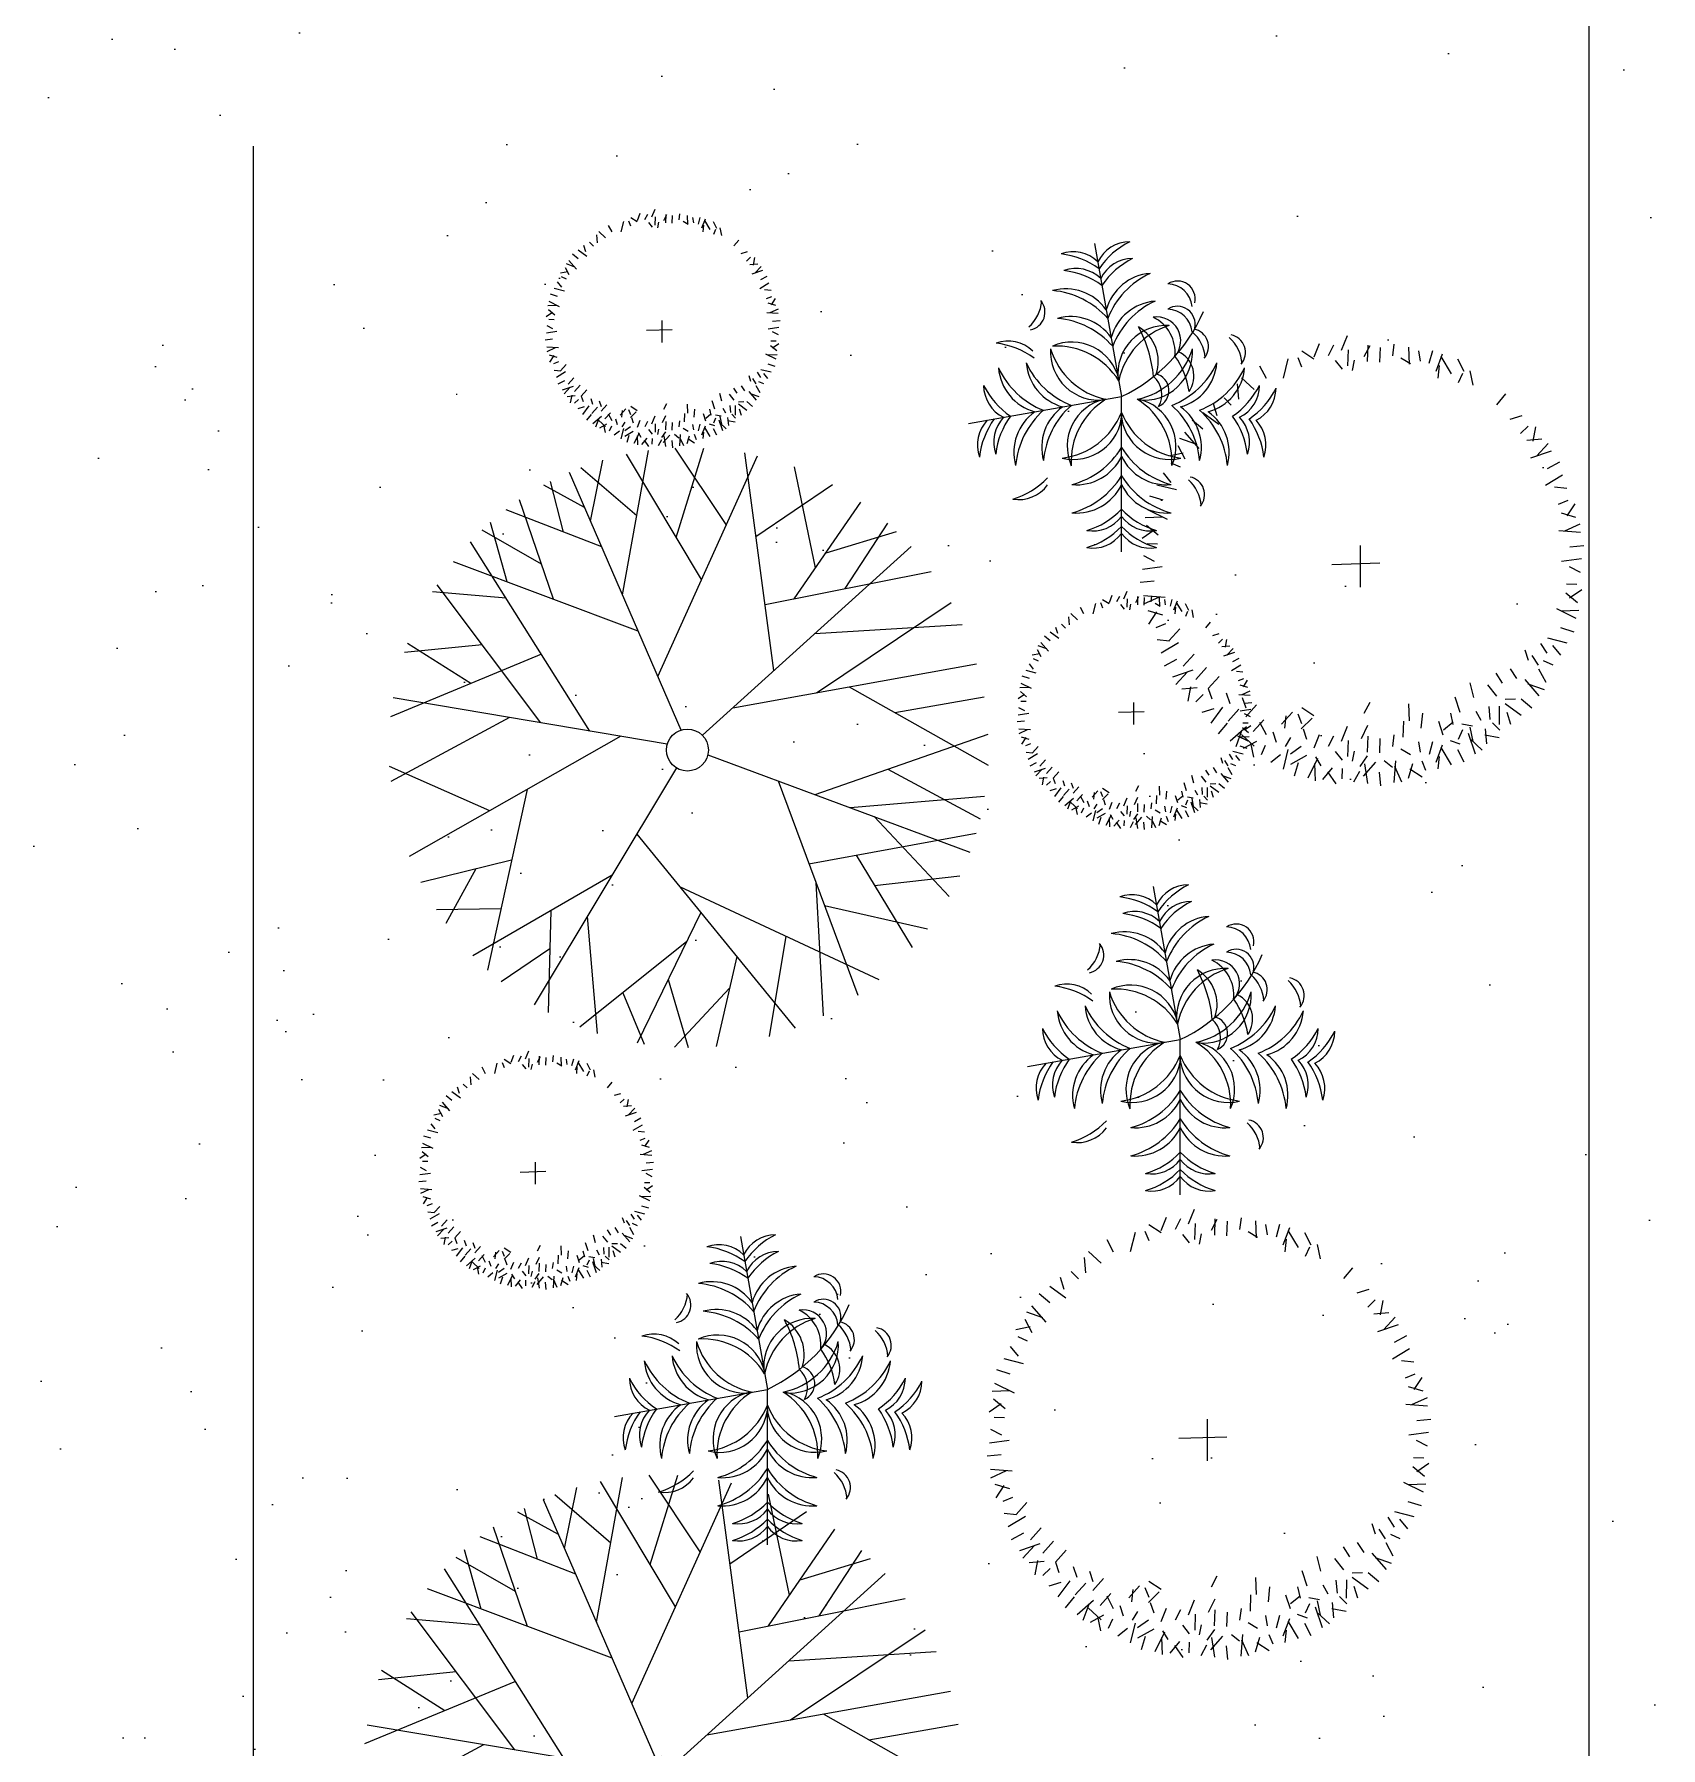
# Model space of a CAD drawing. Header units: millimetres. Extents: x 216896 to 446004, y 63591 to 243769.
# Drawn here: x 388022 to 394203, y 128059 to 134568 of the extents above; entities that cross this region are included whole.
import ezdxf

# ---------------------------------------------------------------- set-up
doc = ezdxf.new("R2010")
doc.units = ezdxf.units.MM
doc.layers.add('green', color=7, linetype='Continuous', true_color=0x45e718)
doc.layers.add('trees', color=7, linetype='Continuous', true_color=0x547000)
doc.layers.add('line pedestr', color=7, linetype='Continuous', lineweight=5, true_color=0x1c1c1c)
doc.layers.add('trees 1', color=84, linetype='Continuous', lineweight=5)

# ---------------------------------------------------------------- blocks, each defined once
blk = doc.blocks.new('A$C19F01AD3')
at = {"color": 0}
for p, q in [((-0.115, 0.8195), (-0.2202, 0.9202)), ((-0.1988, 0.7618), (-0.1968, 0.9257)), ((-0.0031, 0.0658), (-0.1325, 0.9375)), ((-0.108, 0.7723), (-0.021, 0.9474)), ((0.0363, 0.7514), (-0.0938, 0.9425)), ((-0.071, 0.5232), (0.1249, 0.9402)), ((0.181, 0.5052), (0.0552, 0.9465)), ((0.301, 0.652), (0.208, 0.9258)), ((-0.0951, 0.6858), (-0.3546, 0.876)), ((-0.2838, 0.5658), (-0.306, 0.8946)), ((0.1385, 0.654), (0.2952, 0.9022)), ((-0.2806, 0.1368), (-0.4886, 0.8076)), ((-0.2916, 0.6819), (-0.4443, 0.8332)), ((-0.4103, 0.6563), (-0.4126, 0.8497)), ((-0.03, 0.2473), (0.4513, 0.8357)), ((0.3268, 0.1707), (0.4151, 0.8542)), ((-0.0528, 0.4005), (-0.5569, 0.7611)), ((0.5367, 0.4481), (0.5546, 0.7713)), ((-0.4229, 0.2018), (-0.6254, 0.7049)), ((-0.4267, 0.6081), (-0.6446, 0.6871)), ((0.3812, 0.5917), (0.6555, 0.6877)), ((0.4472, 0.3719), (0.7276, 0.6108)), ((-0.6028, 0.3777), (-0.7624, 0.5507)), ((-0.5373, 0.486), (-0.7796, 0.5255)), ((0.5807, 0.4856), (0.8119, 0.4929)), ((0.6097, 0.3613), (0.7917, 0.5249)), ((0.0573, 0.0325), (0.8437, 0.4357)), ((-0.365, 0.4089), (-0.8738, 0.3422)), ((-0.0562, 0.0344), (-0.8508, 0.3971)), ((0.3536, 0.3779), (0.8849, 0.3435)), ((-0.5139, 0.2433), (-0.9254, 0.1458)), ((0.4377, 0.069), (0.9199, 0.2325)), ((0.4811, 0.2498), (0.9352, 0.1575)), ((-0.6488, -0.0235), (-0.9173, 0.1921)), ((-0.1907, 0.0958), (-0.9302, -0.0968)), ((0.172, 0.0913), (0.9473, 0.0262)), ((0.542, 0.0602), (0.8997, -0.2902)), ((-0.5188, 0.0103), (-0.7855, -0.5045)), ((-0.0477, -0.0455), (-0.672, -0.6476)), ((0.0581, -0.031), (0.7736, -0.5391)), ((0.6596, -0.055), (0.9435, -0.0799)), ((-0.6229, -0.1906), (-0.9163, -0.1848)), ((-0.7388, -0.1883), (-0.8739, -0.3298)), ((-0.222, -0.2136), (0.1006, -0.9308)), ((0.2499, -0.1672), (0.3177, -0.8824)), ((0.3513, -0.2392), (0.9255, -0.1961)), ((0.592, -0.2211), (0.8318, -0.4462)), ((-0.6952, -0.3301), (-0.8913, -0.2802)), ((-0.3305, -0.3182), (-0.818, -0.4501)), ((0.4467, -0.307), (0.8642, -0.3812)), ((-0.5445, -0.3761), (-0.6362, -0.6828)), ((0.5127, -0.3538), (0.6746, -0.6569)), ((-0.4398, -0.4237), (-0.5037, -0.7859)), ((-0.1346, -0.408), (0.3943, -0.8517)), ((0.2761, -0.4442), (0.8082, -0.4868)), ((0.4264, -0.4562), (0.5216, -0.7817)), ((-0.5789, -0.4913), (-0.7533, -0.5512)), ((-0.0916, -0.5036), (-0.3906, -0.8481)), ((0.282, -0.5056), (0.1962, -0.9162)), ((-0.1578, -0.5799), (-0.5512, -0.7532)), ((0.2893, -0.5824), (0.5833, -0.7377)), ((0.4576, -0.5627), (0.7241, -0.6029)), ((0.1476, -0.6448), (0.0156, -0.9355)), ((-0.393, -0.6835), (-0.3705, -0.8571)), ((-0.2452, -0.6806), (-0.2392, -0.9032)), ((-0.0184, -0.6664), (-0.1536, -0.922)), ((-0.0657, -0.756), (-0.2808, -0.8909))]:
    blk.add_line(p, q, dxfattribs=at)
blk.add_circle((0, 0), 0.0659, dxfattribs=at)
blk = doc.blocks.new('plant22')
at = {"layer": 'trees 1'}
for p in [(0.0514, 0.5878), (-0.5878, 0.0514), (-0.1527, -0.57)]:
    blk.add_line(p, (0, 0), dxfattribs=at)
for centre, radius, start, end in [((-0.0711, 0.4469), 0.1362, 31.28999, 94.62435), ((-0.195, 0.2977), 0.3066, 39.0763, 68.37938), ((0.2438, 0.2593), 0.3066, 101.62067, 130.92374), ((0.1476, 0.4277), 0.1362, 75.37569, 138.71005), ((-0.2571, 0.1594), 0.3162, 26.37122, 70.03659), ((-0.1478, 0.268), 0.1886, 20.24893, 90.39374), ((-0.0767, 0.3828), 0.1362, 31.28999, 94.62435), ((-0.2006, 0.2336), 0.3066, 39.0763, 68.37938), ((0.2382, 0.1952), 0.3066, 101.62067, 130.92374), ((0.142, 0.3637), 0.1362, 75.37569, 138.71005), ((-0.3384, 0.4781), 0.1476, 296.78938, 340.382), ((-0.2636, 0.4024), 0.0679, 266.25249, 25.25802), ((0.2808, 0.1123), 0.3162, 99.96345, 143.62883), ((0.1921, 0.2382), 0.1886, 79.60631, 149.75112), ((-0.1572, 0.161), 0.1886, 20.24893, 90.39374), ((-0.2664, 0.0524), 0.3162, 26.37122, 70.03659), ((0.3014, 0.3037), 0.0673, 332.05777, 107.85327), ((0.2542, 0.2771), 0.0945, 350.18451, 73.65399), ((-0.3973, 0.1833), 0.1362, 31.28999, 94.62435), ((-0.5213, 0.034), 0.3066, 39.0763, 68.37938), ((0.2715, 0.0054), 0.3162, 99.96345, 143.62883), ((0.1828, 0.1313), 0.1886, 79.60631, 149.75112), ((0.2765, 0.2109), 0.0673, 332.05777, 107.85327), ((0.2293, 0.1842), 0.0945, 350.18451, 73.65399), ((-0.2382, 0.1921), 0.1886, 169.60631, 239.75112), ((-0.1123, 0.2808), 0.3162, 189.96345, 233.62883), ((-0.1313, 0.1828), 0.1886, 169.60631, 239.75112), ((-0.0054, 0.2715), 0.3162, 189.96345, 233.62883), ((-0.0391, 0.1863), 0.1839, 161.36545, 261.57408), ((0.0647, 0.2539), 0.2782, 181.81223, 243.33356), ((-0.1767, 0.0709), 0.1839, 358.42596, 98.6346), ((-0.2612, -0.0196), 0.2782, 16.66648, 78.18781), ((-0.1159, 0.6268), 0.6375, 280.47723, 321.65852), ((0.1863, 0.0391), 0.1839, 71.36545, 171.57408), ((0.2539, -0.0647), 0.2782, 91.81223, 153.33356), ((0.0218, 0.1316), 0.1528, 326.44769, 44.36725), ((-0.3544, 0.1252), 0.4985, 350.40076, 13.13906), ((0.0977, 0.1482), 0.1475, 338.75366, 49.09707), ((0.1848, 0.1698), 0.0904, 303.87444, 83.97629), ((-0.3637, 0.142), 0.1362, 165.37569, 228.71005), ((-0.1952, 0.2382), 0.3066, 191.62067, 220.92374), ((0.2, 0.087), 0.1476, 349.61804, 33.21066), ((0.3027, 0.1151), 0.0679, 304.74202, 63.74755), ((0.0709, 0.2522), 0.2782, 266.66648, 328.18781), ((0.127, 0.1418), 0.1839, 248.42596, 348.6346), ((-0.0399, -0.0101), 0.295, 352.57589, 20.89419), ((0.1867, 0.0304), 0.1026, 309.98656, 49.40341), ((0.33, 0.0292), 0.1476, 349.61804, 33.21066), ((0.4326, 0.0573), 0.0679, 304.74202, 63.74755), ((-0.4455, -0.0712), 0.1362, 121.28999, 184.62435), ((-0.2963, -0.1952), 0.3066, 129.0763, 158.37938), ((-0.3828, -0.0767), 0.1362, 121.28999, 184.62435), ((-0.2336, -0.2006), 0.3066, 129.0763, 158.37938), ((-0.268, -0.1478), 0.1886, 110.24893, 180.39374), ((-0.1594, -0.2571), 0.3162, 116.37122, 160.03659), ((-0.161, -0.1572), 0.1886, 110.24893, 180.39374), ((-0.0524, -0.2664), 0.3162, 116.37122, 160.03659), ((-0.0709, -0.1767), 0.1839, 88.42596, 188.6346), ((0.0196, -0.2612), 0.2782, 106.66648, 168.18781), ((0.1154, -0.008), 0.0664, 279.22577, 60.1279), ((0.0605, -0.009), 0.0921, 315.4398, 33.66945), ((0.1404, 0.2324), 0.3162, 276.37122, 320.03659), ((0.2051, 0.0926), 0.1886, 270.24893, 340.39374), ((-0.2388, 0.1078), 0.2782, 261.81223, 323.33356), ((-0.1903, -0.0062), 0.1839, 241.36545, 341.57408), ((0.1617, -0.1005), 0.1839, 168.42596, 268.6346), ((0.2607, -0.026), 0.2782, 186.66648, 248.18781), ((-0.1476, -0.2164), 0.2782, 341.81223, 43.33356), ((-0.027, -0.1884), 0.1839, 321.36545, 61.57408), ((0.2377, 0.1871), 0.3162, 276.37122, 320.03659), ((0.3024, 0.0473), 0.1886, 270.24893, 340.39374), ((-0.0878, -0.257), 0.3162, 349.96345, 33.62883), ((0.0609, -0.2166), 0.1886, 329.60631, 39.75112), ((0.0095, -0.3023), 0.3162, 349.96345, 33.62883), ((0.2881, 0.1087), 0.3066, 289.0763, 318.37938), ((0.386, -0.0588), 0.1362, 281.28999, 344.62435), ((0.346, 0.0817), 0.3066, 289.0763, 318.37938), ((0.4438, -0.0858), 0.1362, 281.28999, 344.62435), ((-0.2683, 0.0418), 0.3162, 269.96345, 313.62883), ((0.2533, -0.0979), 0.3162, 196.37122, 240.03659), ((0.1582, -0.262), 0.1886, 329.60631, 39.75112), ((0.102, -0.2905), 0.3066, 351.62067, 20.92374), ((0.2932, -0.2578), 0.1362, 325.37569, 28.71005), ((-0.5091, 0.037), 0.3066, 271.62067, 300.92374), ((-0.4436, -0.1456), 0.1362, 245.37569, 308.71005), ((-0.2028, -0.0976), 0.1886, 249.60631, 319.75112), ((0.1268, -0.1859), 0.1886, 190.24893, 260.39374), ((0.1598, -0.3175), 0.3066, 351.62067, 20.92374), ((0.3511, -0.2848), 0.1362, 325.37569, 28.71005), ((-0.2961, -0.0618), 0.3162, 269.96345, 313.62883), ((-0.2306, -0.2012), 0.1886, 249.60631, 319.75112), ((0.099, -0.2896), 0.1886, 190.24893, 260.39374), ((0.2255, -0.2016), 0.3162, 196.37122, 240.03659), ((0.0402, -0.4521), 0.1476, 349.61804, 33.21066), ((0.1429, -0.424), 0.0679, 304.74202, 63.74755), ((-0.2684, -0.1509), 0.3066, 271.62067, 300.92374), ((-0.203, -0.3335), 0.1362, 245.37569, 308.71005), ((0.0091, -0.3903), 0.1362, 201.28999, 264.62435), ((0.157, -0.2649), 0.3066, 209.0763, 238.37938), ((-0.2852, -0.2136), 0.3066, 271.62067, 300.92374), ((-0.2198, -0.3963), 0.1362, 245.37569, 308.71005), ((-0.0078, -0.4531), 0.1362, 201.28999, 264.62435), ((0.1402, -0.3276), 0.3066, 209.0763, 238.37938)]:
    blk.add_arc(centre, radius, start, end, dxfattribs=at)
blk = doc.blocks.new('arbor2')
at = {"color": 0}
for p, q in [((0.0347, 0.449), (0.0173, 0.4257)), ((0.0933, 0.45), (0.0739, 0.4243)), ((-0.1458, 0.4137), (-0.1508, 0.3835)), ((-0.1338, 0.4234), (-0.1154, 0.3942)), ((-0.0858, 0.4092), (-0.0919, 0.4366)), ((-0.0337, 0.4362), (-0.0532, 0.4009)), ((-0.0109, 0.4122), (-0.0132, 0.4328)), ((-0.0029, 0.4442), (0.0167, 0.4223)), ((0.0617, 0.4386), (0.0458, 0.4212)), ((0.0879, 0.4222), (0.0785, 0.3914)), ((0.1157, 0.4006), (0.1329, 0.4188)), ((0.1285, 0.4207), (0.1191, 0.3898)), ((-0.2012, 0.3625), (-0.2019, 0.3875)), ((-0.168, 0.3753), (-0.178, 0.3935)), ((0.0573, 0.4078), (0.0663, 0.3875)), ((0.0942, 0.399), (0.085, 0.3801)), ((0.151, 0.41), (0.1426, 0.3821)), ((0.1799, 0.4095), (0.171, 0.3876)), ((0.2064, 0.3959), (0.1988, 0.3623)), ((0.224, 0.3833), (0.2218, 0.3625)), ((-0.253, 0.3081), (-0.2722, 0.3474)), ((-0.236, 0.3439), (-0.2521, 0.3669)), ((-0.2024, 0.3442), (-0.2274, 0.3757)), ((0.1863, 0.379), (0.2017, 0.363)), ((0.2511, 0.3761), (0.2379, 0.3535)), ((0.2685, 0.3644), (0.2468, 0.3344)), ((0.2644, 0.3606), (0.2755, 0.3218)), ((0.2956, 0.348), (0.3018, 0.3206)), ((-0.2931, 0.3251), (-0.2862, 0.2953)), ((-0.2858, 0.3386), (-0.2576, 0.3187)), ((0.2563, 0.3441), (0.2475, 0.3207)), ((0.2854, 0.3011), (0.2984, 0.3174)), ((0.3137, 0.3181), (0.3121, 0.2887)), ((-0.3248, 0.2566), (-0.335, 0.2794)), ((-0.3159, 0.3095), (-0.2866, 0.3078)), ((-0.299, 0.2812), (-0.3152, 0.2941)), ((-0.3188, 0.2393), (-0.3541, 0.2588)), ((0.3481, 0.2381), (0.3711, 0.2543)), ((-0.3518, 0.1866), (-0.3846, 0.2155)), ((-0.3498, 0.2261), (-0.3735, 0.2411)), ((-0.4105, 0.1637), (-0.3827, 0.1734)), ((-0.3954, 0.1869), (-0.3776, 0.162)), ((-0.3938, 0.2022), (-0.3601, 0.1945)), ((0.3667, 0.2034), (0.3918, 0.2041)), ((0.3796, 0.1701), (0.3978, 0.1802)), ((0.4122, 0.175), (0.3995, 0.1485)), ((-0.384, 0.1441), (-0.4039, 0.1498)), ((0.4179, 0.1479), (0.3878, 0.1529)), ((-0.3984, 0.1115), (-0.4166, 0.1287)), ((0.3869, 0.1173), (0.4305, 0.1201)), ((0.4276, 0.136), (0.3984, 0.1176)), ((-0.4098, 0.0738), (-0.4375, 0.0785)), ((-0.3863, 0.0977), (-0.4263, 0.1023)), ((0.4134, 0.0879), (0.4408, 0.0941)), ((-0.4413, 0.0348), (-0.4073, 0.0406)), ((-0.3966, 0.0364), (-0.438, 0.0506)), ((0.0096, 0.0359), (-0.0121, -0.0451)), ((0.4008, 0.0568), (0.4396, 0.0679)), ((0.4173, 0.0487), (0.4407, 0.0398)), ((-0.442, -0.0071), (-0.4201, 0.0125)), ((-0.4369, 0.02), (-0.411, 0.0039)), ((0.0385, -0.0091), (-0.056, 0.0132)), ((0.4164, 0.0131), (0.4371, 0.0154)), ((0.4484, 0.005), (0.4265, -0.0145)), ((-0.41, -0.0152), (-0.4307, -0.0174)), ((-0.3846, -0.0322), (-0.4117, -0.0497)), ((0.4433, -0.0221), (0.4174, -0.006)), ((-0.4109, -0.0507), (-0.4343, -0.0419)), ((-0.3944, -0.0588), (-0.4332, -0.0699)), ((0.403, -0.0385), (0.4444, -0.0527)), ((0.4477, -0.0369), (0.4137, -0.0427)), ((-0.407, -0.09), (-0.4344, -0.0962)), ((-0.37, -0.0888), (-0.3971, -0.1064)), ((0.3927, -0.0998), (0.4327, -0.1044)), ((0.4162, -0.0758), (0.4439, -0.0806)), ((-0.3805, -0.1194), (-0.4241, -0.1222)), ((-0.4212, -0.138), (-0.392, -0.1196)), ((-0.3527, -0.1214), (-0.3797, -0.139)), ((0.4048, -0.1136), (0.423, -0.1307)), ((-0.4115, -0.15), (-0.3814, -0.155)), ((-0.4058, -0.177), (-0.3931, -0.1506)), ((-0.3732, -0.1722), (-0.3914, -0.1822)), ((-0.333, -0.1453), (-0.3601, -0.1628)), ((-0.3601, -0.1628), (-0.3586, -0.185)), ((0.4018, -0.1889), (0.384, -0.1641)), ((0.4169, -0.1658), (0.3891, -0.1755)), ((0.3904, -0.1461), (0.4103, -0.1519)), ((-0.3603, -0.2054), (-0.3854, -0.2062)), ((-0.342, -0.2066), (-0.3736, -0.2317)), ((-0.3277, -0.1808), (-0.3262, -0.203)), ((-0.2987, -0.1979), (-0.2972, -0.22)), ((0.3582, -0.1886), (0.391, -0.2176)), ((0.4002, -0.2043), (0.3665, -0.1966)), ((-0.3417, -0.2402), (-0.3647, -0.2564)), ((-0.3119, -0.2192), (-0.3389, -0.2368)), ((-0.2748, -0.2198), (-0.3019, -0.2374)), ((0.3562, -0.2282), (0.3799, -0.2432)), ((-0.306, -0.2572), (-0.3453, -0.2765)), ((-0.3365, -0.29), (-0.3165, -0.2618)), ((-0.3194, -0.2693), (-0.301, -0.2985)), ((-0.2687, -0.2525), (-0.2957, -0.27)), ((-0.2713, -0.2835), (-0.2775, -0.2561)), ((-0.2092, -0.2529), (-0.2363, -0.2705)), ((-0.2321, -0.2796), (-0.2232, -0.2562)), ((-0.1741, -0.2747), (-0.2004, -0.2894)), ((-0.1965, -0.2804), (-0.1988, -0.2598)), ((-0.1885, -0.2484), (-0.1689, -0.2704)), ((-0.0699, -0.2921), (-0.0527, -0.2739)), ((0.2749, -0.2523), (0.2764, -0.2744)), ((0.2856, -0.2669), (0.2928, -0.2894)), ((0.3091, -0.2484), (0.3163, -0.2709)), ((0.3252, -0.2413), (0.3605, -0.2609)), ((0.3312, -0.2587), (0.3414, -0.2815)), ((-0.3229, -0.2974), (-0.2932, -0.2904)), ((-0.3073, -0.3202), (-0.3057, -0.2908)), ((-0.279, -0.3032), (-0.292, -0.3194)), ((-0.2575, -0.2803), (-0.256, -0.3024)), ((-0.2259, -0.3012), (-0.241, -0.3157)), ((-0.1969, -0.2903), (-0.1954, -0.3124)), ((-0.1101, -0.3092), (-0.1295, -0.335)), ((0.0208, -0.2967), (0.0132, -0.3304)), ((0.1144, -0.3076), (0.1161, -0.3399)), ((0.1508, -0.2882), (0.1504, -0.3182)), ((0.1843, -0.3013), (0.1958, -0.328)), ((0.2068, -0.2831), (0.214, -0.3055)), ((0.2369, -0.2818), (0.2441, -0.3043)), ((0.2995, -0.3272), (0.2926, -0.2974)), ((0.3054, -0.2832), (0.3216, -0.2962)), ((-0.2545, -0.329), (-0.2773, -0.3393)), ((-0.2371, -0.3231), (-0.2566, -0.3583)), ((-0.2039, -0.3443), (-0.2399, -0.3533)), ((-0.2097, -0.3241), (-0.2344, -0.333)), ((-0.1688, -0.3103), (-0.1862, -0.3335)), ((-0.1418, -0.3206), (-0.1576, -0.3381)), ((-0.1155, -0.337), (-0.1249, -0.3678)), ((-0.0697, -0.3177), (-0.0893, -0.3405)), ((-0.075, -0.3386), (-0.0844, -0.3694)), ((0.0023, -0.3282), (-0.0072, -0.3591)), ((0.0432, -0.3224), (0.0325, -0.3505)), ((0.0975, -0.3367), (0.0966, -0.3603)), ((0.1758, -0.3437), (0.1712, -0.3695)), ((0.211, -0.3382), (0.2314, -0.3432)), ((0.2594, -0.3102), (0.2786, -0.3495)), ((0.2922, -0.3407), (0.264, -0.3208)), ((-0.224, -0.354), (-0.239, -0.3777)), ((-0.1844, -0.356), (-0.2133, -0.3889)), ((-0.2, -0.398), (-0.1924, -0.3643)), ((-0.1873, -0.3518), (-0.1816, -0.372)), ((-0.1461, -0.3515), (-0.1371, -0.3717)), ((-0.1093, -0.3603), (-0.1184, -0.3791)), ((-0.0862, -0.3763), (-0.1064, -0.3931)), ((-0.0525, -0.3493), (-0.0609, -0.3771)), ((-0.0235, -0.3498), (-0.0325, -0.3716)), ((0.0205, -0.3759), (0.0184, -0.3968)), ((0.0702, -0.3462), (0.0718, -0.3752)), ((0.0753, -0.3657), (0.0981, -0.3554)), ((0.0998, -0.3915), (0.1128, -0.3753)), ((0.114, -0.3632), (0.1339, -0.3729)), ((0.1281, -0.3745), (0.1265, -0.4039)), ((0.1479, -0.3462), (0.153, -0.3666)), ((0.1744, -0.3774), (0.1844, -0.3956)), ((0.1962, -0.3488), (0.186, -0.3844)), ((0.2076, -0.3646), (0.2083, -0.3896)), ((0.2088, -0.3463), (0.2338, -0.3778)), ((0.2424, -0.346), (0.2586, -0.3689)), ((-0.1847, -0.3996), (-0.1599, -0.3818)), ((-0.1616, -0.4147), (-0.1713, -0.387)), ((-0.1419, -0.3882), (-0.1477, -0.4082)), ((-0.1093, -0.4026), (-0.1265, -0.4208)), ((-0.0739, -0.3933), (-0.1046, -0.414)), ((-0.0956, -0.3905), (-0.1001, -0.4305)), ((-0.0557, -0.3947), (-0.0434, -0.4117)), ((-0.0343, -0.4008), (-0.0484, -0.4422)), ((-0.0327, -0.4456), (-0.0385, -0.4115)), ((-0.0171, -0.3802), (-0.0017, -0.3962)), ((0.0477, -0.3831), (0.0345, -0.4058)), ((0.0651, -0.3948), (0.0433, -0.4248)), ((0.061, -0.3987), (0.0721, -0.4374)), ((0.0826, -0.3899), (0.1, -0.4017)), ((0.0922, -0.4112), (0.0983, -0.4386)), ((0.1216, -0.3847), (0.1243, -0.4284)), ((0.1402, -0.4254), (0.1218, -0.3962)), ((0.1522, -0.4157), (0.1572, -0.3856)), ((0.1792, -0.41), (0.1527, -0.3973)), ((-0.0716, -0.4141), (-0.0764, -0.4417)), ((-0.0179, -0.4412), (-0.0017, -0.4152)), ((0.0093, -0.4463), (-0.0103, -0.4243)), ((0.0173, -0.4143), (0.0196, -0.4349)), ((0.0529, -0.4151), (0.044, -0.4385))]:
    blk.add_line(p, q, dxfattribs=at)

msp = doc.modelspace()

# ---------------------------------------------------------------- hatches: boundary and pattern name
at = {"layer": 'trees'}
h = msp.add_hatch(dxfattribs=at)
h.set_pattern_fill('AR-SAND', color=256, scale=800, angle=-13.35818, style=0)
h.set_pattern_definition([(24.1418192, (-254361296.3, 15354406.2), (307.104099, 1511.3975627), [0, -1216, 0, -1360, 0, -1300]), (354.1418192, (-254361296.3, 15354406.2), (1899.13399, 1869.525503), [0, -656, 0, -1096, 0, -420]), (314.1418192, (-254362253.6, 15354633.5), (2424.956389, -571.182904), [0, -400, 0, -1440, 0, -1880]), (304.1418192, (-254362253.6, 15354633.5), (2502.057127, 127.520706), [0, -200, 0, -944, 0, -1080])])
edge = h.paths.add_edge_path()
edge.add_arc((392470.5, 131627.5), 5790.2, -13.35818, 346.64182)
h = msp.add_hatch(dxfattribs=at)
h.set_pattern_fill('AR-SAND', color=256, scale=800, angle=-13.35818, style=0)
h.set_pattern_definition([(24.1418192, (-254365702.9, 15352080.1), (307.104099, 1511.3975627), [0, -1216, 0, -1360, 0, -1300]), (354.1418192, (-254365702.9, 15352080), (1899.13399, 1869.525503), [0, -656, 0, -1096, 0, -420]), (314.1418192, (-254366660.3, 15352307.4), (2424.956389, -571.182904), [0, -400, 0, -1440, 0, -1880]), (304.1418192, (-254366660.3, 15352307.4), (2502.057127, 127.520706), [0, -200, 0, -944, 0, -1080])])
edge = h.paths.add_edge_path()
edge.add_arc((388063.9, 129301.4), 5790.2, -13.35818, 346.64182)
h = msp.add_hatch(dxfattribs=at)
h.set_pattern_fill('AR-SAND', color=256, scale=800, angle=-13.35818, style=0)
h.set_pattern_definition([(24.1418192, (-254368993.2, 15351418), (307.104099, 1511.3975627), [0, -1216, 0, -1360, 0, -1300]), (354.1418192, (-254368993.2, 15351418), (1899.13399, 1869.525503), [0, -656, 0, -1096, 0, -420]), (314.1418192, (-254369950.6, 15351645.4), (2424.956389, -571.182904), [0, -400, 0, -1440, 0, -1880]), (304.1418192, (-254369950.6, 15351645.4), (2502.057127, 127.520706), [0, -200, 0, -944, 0, -1080])])
edge = h.paths.add_edge_path()
edge.add_arc((384773.6, 128639.4), 5790.2, -13.35818, 346.64182)

# ---------------------------------------------------------------- linework, layer by layer
at = {"layer": 'green'}
msp.add_line((388853.4, 134142.6), (388853.4, 121142.6), dxfattribs=at)
at = {"layer": 'line pedestr'}
msp.add_line((393929.3, 135943.8), (393929.3, 114684.3), dxfattribs=at)

# ---------------------------------------------------------------- block references
at = {"layer": 'green'}
for name, p, xscale, yscale, zscale, rotation in [('arbor2', (390406.4, 133443.9), 1000, 1000, 1000, 14.99999999998732), ('plant22', (392154, 133191.9), 1000, 1000, 1000, 14.99999999998732), ('arbor2', (393061.2, 132556), 1889.019404625307, 1889.019404625307, 1889.019404625307, 14.99999999998728), ('A$C19F01AD3', (390504.2, 131849), 1210.070298431674, 1210.070298431674, 1210.070298431674, 14.99999999998812), ('arbor2', (392200, 131992.9), 1000, 1000, 1000, 14.99999999998732), ('plant22', (392377.3, 130749.3), 1000, 1000, 1000, 14.99999999998732), ('arbor2', (389925.9, 130246.2), 1000, 1000, 1000, 14.99999999998732), ('arbor2', (392480, 129237.1), 1889.019404625307, 1889.019404625307, 1889.019404625307, 14.99999999998728), ('plant22', (390808.1, 129420.2), 1000, 1000, 1000, 14.99999999998732), ('A$C19F01AD3', (390405.5, 127947), 1210.070298431674, 1210.070298431674, 1210.070298431674, 14.99999999998812), ('A$C19F01AD3', (395151.7, 127201.4), 1210.070298431674, 1210.070298431674, 1210.070298431674, 14.99999999998812)]:
    msp.add_blockref(name, p, dxfattribs=dict(at, xscale=xscale, yscale=yscale, zscale=zscale, rotation=rotation))

doc.saveas('drawing.dxf')
